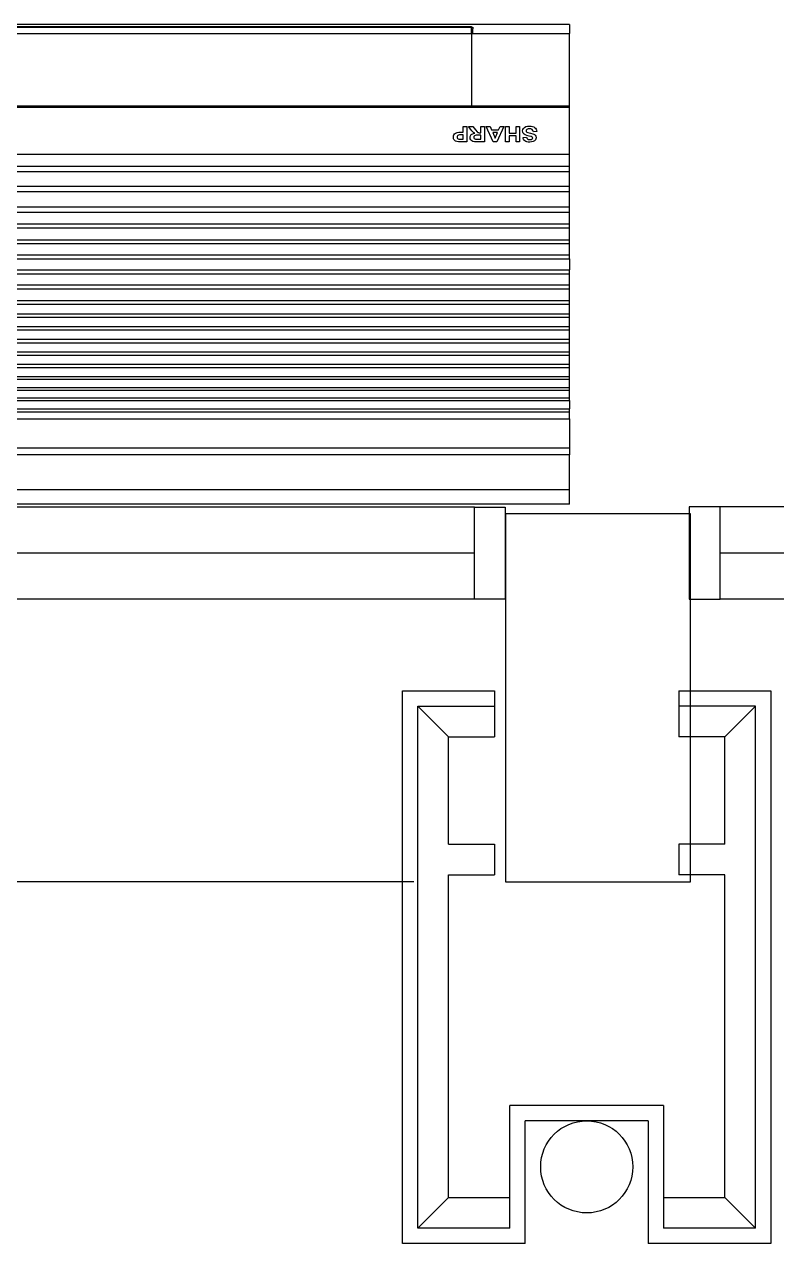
# Model space of a CAD drawing. Header units: inches. Extents: x -106706990 to 300603, y -86718466 to 1728185.
# Drawn here: x 142224 to 143449, y 18921 to 20906 of the extents above; entities that cross this region are included whole.
import ezdxf

# ---------------------------------------------------------------- set-up
doc = ezdxf.new("R2010")
doc.units = ezdxf.units.IN
doc.header["$MEASUREMENT"] = 0
for name, color, linetype in [('A-ARR', 4, 'Continuous'), ('A-COLUMN', 3, 'Continuous'), ('A-ELEV3', 9, 'Continuous'), ('A-NOTE', 2, 'Continuous'), ('A-PANEL', 13, 'Continuous'), ('A-RWDP', 4, 'Continuous'), ('A-WIN', 9, 'Continuous'), ('Edges', 7, 'Continuous')]:
    doc.layers.add(name, color=color, linetype=linetype)

# ---------------------------------------------------------------- blocks, each defined once
blk = doc.blocks.new('A$C75E66BF6')
at = {"layer": 'A-NOTE', "color": 8, "linetype": 'Continuous', "ltscale": 500}
for p, q in [((75, 825), (25, 875)), ((150, 875), (150, 825)), ((450, 875), (450, 825)), ((525, 825), (575, 875)), ((75, 650.3), (75, 825)), ((75, 825), (150, 825)), ((525, 825), (450, 825)), ((525, 650.3), (525, 825)), ((75, 650.3), (150, 650.3)), ((150, 650.3), (150, 600.3)), ((525, 650.3), (450, 650.3)), ((450, 650.3), (450, 600.3)), ((75, 75), (75, 600.3)), ((75, 600.3), (150, 600.3)), ((525, 600.3), (450, 600.3)), ((525, 75), (525, 600.3)), ((75, 75), (25, 25)), ((75, 75), (175, 75)), ((425, 75), (525, 75)), ((525, 75), (575, 25))]:
    blk.add_line(p, q, dxfattribs=at)
at = {"layer": 'A-PANEL', "color": 8}
for p, q in [((0, 0), (0, 900)), ((0, 900), (150, 900)), ((150, 900), (150, 875)), ((450, 900), (600, 900)), ((450, 900), (450, 875)), ((600, 900), (600, 0)), ((25, 875), (150, 875)), ((25, 25), (25, 875)), ((575, 875), (450, 875)), ((575, 25), (575, 875)), ((425, 225), (175, 225)), ((175, 25), (175, 225)), ((425, 225), (425, 25)), ((400, 200), (200, 200)), ((200, 0), (200, 200)), ((400, 200), (400, 0)), ((175, 25), (25, 25)), ((575, 25), (425, 25)), ((200, 0), (0, 0)), ((600, 0), (400, 0))]:
    blk.add_line(p, q, dxfattribs=at)
at = {"layer": 'A-RWDP', "color": 8}
blk.add_circle((300, 125), 75, dxfattribs=at)
blk = doc.blocks.new('A$C04C40081')
at = {"layer": 'A-WIN', "color": 8}
for p, q in [((850, 150), (50, 150)), ((850, 75), (50, 75)), ((850, 0), (50, 0))]:
    blk.add_line(p, q, dxfattribs=at)
at = {"layer": 'A-WIN', "color": 8, "linetype": 'Continuous'}
for points in [[(50, 150), (0, 150), (0, 0), (50, 0)], [(850, 150), (900, 150), (900, 0), (850, 0)]]:
    blk.add_lwpolyline(points, close=True, dxfattribs=at)
blk = doc.blocks.new('air con')
at = {"layer": 'Edges'}
for p, q in [((71.402, 41.898), (152.402, 41.898)), ((71.402, 41.898), (71.402, 41.095)), ((71.402, 41.095), (152.402, 41.095)), ((71.402, 41.095), (71.402, 39.122)), ((71.402, 39.122), (152.402, 39.122)), ((71.402, 38.724), (71.402, 39.122)), ((152.402, 38.724), (71.402, 38.724)), ((71.402, 37.092), (71.402, 38.724)), ((71.402, 37.092), (71.402, 36.701)), ((152.402, 37.092), (71.402, 37.092)), ((152.402, 36.701), (71.402, 36.701)), ((71.402, 36.701), (71.402, 36.542)), ((152.402, 36.542), (71.402, 36.542)), ((71.402, 36.078), (71.402, 36.542)), ((152.402, 36.078), (71.402, 36.078)), ((71.402, 36.078), (71.402, 35.914)), ((152.402, 35.914), (71.402, 35.914)), ((71.402, 35.914), (71.402, 35.493)), ((71.402, 35.493), (71.402, 35.34)), ((152.402, 35.493), (71.402, 35.493)), ((152.402, 35.34), (71.402, 35.34)), ((71.402, 35.34), (71.402, 34.877)), ((152.402, 34.877), (71.402, 34.877)), ((71.402, 34.877), (71.402, 34.709)), ((152.402, 34.709), (71.402, 34.709)), ((71.402, 34.709), (71.402, 34.207)), ((152.402, 34.207), (71.402, 34.207)), ((71.402, 34.207), (71.402, 34.022)), ((71.402, 34.022), (71.402, 33.51)), ((152.402, 34.022), (71.402, 34.022)), ((152.402, 33.51), (71.402, 33.51)), ((71.402, 33.51), (71.402, 33.335)), ((152.402, 33.335), (71.402, 33.335)), ((71.402, 33.335), (71.402, 32.826)), ((152.402, 32.826), (71.402, 32.826)), ((71.402, 32.826), (71.402, 32.625)), ((152.402, 32.625), (71.402, 32.625)), ((71.402, 32.625), (71.402, 32.098)), ((152.402, 32.098), (71.402, 32.098)), ((71.402, 32.098), (71.402, 31.911)), ((152.402, 31.911), (71.402, 31.911)), ((71.402, 31.911), (71.402, 31.378)), ((152.402, 31.378), (71.402, 31.378)), ((71.402, 31.378), (71.402, 31.189)), ((152.402, 31.189), (71.402, 31.189)), ((71.402, 31.189), (71.402, 30.654)), ((152.402, 30.654), (71.402, 30.654)), ((71.402, 30.654), (71.402, 30.439)), ((152.402, 30.439), (71.402, 30.439)), ((71.402, 30.439), (71.402, 29.791)), ((152.402, 29.791), (71.402, 29.791)), ((71.402, 29.791), (71.402, 29.562)), ((71.402, 29.562), (71.402, 28.935)), ((152.402, 29.562), (71.402, 29.562)), ((152.402, 28.935), (71.402, 28.935)), ((71.402, 28.935), (71.402, 28.714)), ((152.402, 28.714), (71.402, 28.714)), ((71.402, 28.092), (71.402, 28.714)), ((152.402, 28.092), (71.402, 28.092)), ((71.402, 28.092), (71.402, 27.871)), ((71.402, 27.871), (71.402, 27.226)), ((152.402, 27.871), (71.402, 27.871)), ((152.402, 27.226), (71.402, 27.226)), ((71.402, 27.226), (71.402, 27.024)), ((71.402, 27.024), (71.402, 26.349)), ((152.402, 27.024), (71.402, 27.024)), ((152.402, 26.349), (71.402, 26.349)), ((71.402, 26.349), (71.402, 26.117)), ((152.402, 26.117), (71.402, 26.117)), ((71.402, 26.117), (71.402, 25.469)), ((152.402, 25.469), (71.402, 25.469)), ((71.402, 25.469), (71.402, 25.162)), ((152.402, 25.162), (71.402, 25.162)), ((71.402, 25.162), (71.402, 24.304)), ((152.402, 24.304), (71.402, 24.304)), ((71.402, 24.304), (71.402, 24.002)), ((152.402, 24.002), (71.402, 24.002)), ((71.402, 24.002), (71.402, 23.184)), ((71.402, 23.184), (71.402, 22.883)), ((152.402, 23.184), (71.402, 23.184)), ((152.402, 22.883), (71.402, 22.883)), ((71.402, 22.883), (71.402, 22.213)), ((152.402, 22.213), (71.402, 22.213)), ((71.402, 22.213), (71.402, 19.568)), ((73.283, 21.282), (73.294, 21.346)), ((73.289, 21.232), (73.283, 21.282)), ((73.294, 21.346), (73.326, 21.406)), ((73.326, 21.406), (73.378, 21.457)), ((73.378, 21.457), (73.448, 21.494)), ((73.448, 21.494), (73.537, 21.517)), ((73.481, 21.324), (73.473, 21.293)), ((73.473, 21.293), (73.48, 21.265)), ((73.504, 21.347), (73.481, 21.324)), ((73.563, 21.371), (73.504, 21.347)), ((73.537, 21.517), (73.642, 21.525)), ((73.64, 21.379), (73.563, 21.371)), ((73.713, 21.372), (73.64, 21.379)), ((73.642, 21.525), (73.729, 21.52)), ((73.766, 21.35), (73.713, 21.372)), ((73.729, 21.52), (73.804, 21.507)), ((73.8, 21.311), (73.766, 21.35)), ((73.82, 21.253), (73.8, 21.311)), ((73.804, 21.507), (73.868, 21.484)), ((73.868, 21.484), (73.921, 21.453)), ((73.921, 21.453), (73.962, 21.414)), ((73.962, 21.414), (73.992, 21.369)), ((73.992, 21.369), (74.011, 21.318)), ((74.011, 21.318), (74.019, 21.261)), ((74.215, 20.639), (74.215, 21.51)), ((74.215, 21.51), (74.413, 21.51)), ((74.413, 21.51), (74.413, 21.167)), ((74.802, 21.167), (74.802, 21.51)), ((74.802, 21.51), (75.001, 21.51)), ((75.001, 21.51), (75.001, 20.639)), ((75.106, 20.639), (75.489, 21.51)), ((75.592, 21.306), (75.459, 20.983)), ((75.489, 21.51), (75.699, 21.51)), ((75.727, 20.983), (75.592, 21.306)), ((75.699, 21.51), (76.093, 20.639)), ((76.199, 20.639), (76.199, 21.51)), ((76.199, 21.51), (76.616, 21.51)), ((76.552, 21.362), (76.397, 21.362)), ((76.397, 21.362), (76.397, 21.141)), ((76.697, 21.359), (76.552, 21.362)), ((76.616, 21.51), (76.752, 21.504)), ((76.74, 21.347), (76.697, 21.359)), ((76.772, 21.325), (76.74, 21.347)), ((76.752, 21.504), (76.845, 21.486)), ((76.791, 21.294), (76.772, 21.325)), ((76.798, 21.254), (76.791, 21.294)), ((76.845, 21.486), (76.91, 21.454)), ((76.91, 21.454), (76.96, 21.403)), ((76.96, 21.403), (76.992, 21.338)), ((76.992, 21.338), (77.003, 21.266)), ((77.19, 20.639), (77.19, 21.51)), ((77.19, 21.51), (77.508, 21.51)), ((77.388, 21.362), (77.388, 21.115)), ((77.484, 21.362), (77.388, 21.362)), ((77.627, 21.356), (77.484, 21.362)), ((77.508, 21.51), (77.658, 21.506)), ((77.671, 21.343), (77.627, 21.356)), ((77.658, 21.506), (77.744, 21.497)), ((77.707, 21.318), (77.671, 21.343)), ((77.731, 21.283), (77.707, 21.318)), ((77.738, 21.239), (77.731, 21.283)), ((77.744, 21.497), (77.822, 21.465)), ((77.822, 21.465), (77.886, 21.411)), ((77.886, 21.411), (77.911, 21.376)), ((77.911, 21.376), (77.929, 21.336)), ((77.929, 21.336), (77.939, 21.291)), ((77.939, 21.291), (77.943, 21.242)), ((73.247, 20.922), (73.441, 20.939)), ((73.262, 20.853), (73.247, 20.922)), ((73.287, 20.793), (73.262, 20.853)), ((73.322, 20.742), (73.287, 20.793)), ((73.306, 21.186), (73.289, 21.232)), ((73.334, 21.144), (73.306, 21.186)), ((73.367, 20.7), (73.322, 20.742)), ((73.374, 21.106), (73.334, 21.144)), ((73.422, 20.666), (73.367, 20.7)), ((73.412, 21.082), (73.374, 21.106)), ((73.462, 21.059), (73.412, 21.082)), ((73.488, 20.642), (73.422, 20.666)), ((73.441, 20.939), (73.467, 20.864)), ((73.598, 21.02), (73.462, 21.059)), ((73.467, 20.864), (73.511, 20.812)), ((73.48, 21.265), (73.502, 21.241)), ((73.565, 20.628), (73.488, 20.642)), ((73.502, 21.241), (73.567, 21.212)), ((73.511, 20.812), (73.574, 20.782)), ((73.653, 20.623), (73.565, 20.628)), ((73.567, 21.212), (73.685, 21.182)), ((73.574, 20.782), (73.655, 20.772)), ((73.757, 20.982), (73.598, 21.02)), ((73.771, 20.631), (73.653, 20.623)), ((73.655, 20.772), (73.739, 20.781)), ((73.685, 21.182), (73.811, 21.152)), ((73.739, 20.781), (73.8, 20.808)), ((73.8, 20.965), (73.757, 20.982)), ((73.867, 20.655), (73.771, 20.631)), ((73.828, 20.944), (73.8, 20.965)), ((73.8, 20.808), (73.836, 20.847)), ((73.811, 21.152), (73.899, 21.12)), ((74.019, 21.261), (73.82, 21.253)), ((73.843, 20.92), (73.828, 20.944)), ((73.836, 20.847), (73.848, 20.892)), ((73.848, 20.892), (73.843, 20.92)), ((73.943, 20.695), (73.867, 20.655)), ((73.899, 21.12), (73.961, 21.081)), ((74, 20.752), (73.943, 20.695)), ((73.961, 21.081), (74.008, 21.031)), ((74.035, 20.82), (74, 20.752)), ((74.008, 21.031), (74.037, 20.968)), ((74.047, 20.892), (74.035, 20.82)), ((74.037, 20.968), (74.047, 20.892)), ((74.413, 20.639), (74.215, 20.639)), ((74.413, 21.167), (74.802, 21.167)), ((74.802, 21.02), (74.413, 21.02)), ((74.413, 21.02), (74.413, 20.639)), ((74.802, 20.639), (74.802, 21.02)), ((75.001, 20.639), (74.802, 20.639)), ((75.317, 20.639), (75.106, 20.639)), ((75.398, 20.837), (75.317, 20.639)), ((75.791, 20.837), (75.398, 20.837)), ((75.459, 20.983), (75.727, 20.983)), ((75.877, 20.639), (75.791, 20.837)), ((76.093, 20.639), (75.877, 20.639)), ((76.397, 20.639), (76.199, 20.639)), ((76.397, 21.141), (76.544, 21.141)), ((76.437, 21.002), (76.397, 21.002)), ((76.397, 21.002), (76.397, 20.639)), ((76.496, 21), (76.437, 21.002)), ((76.537, 20.993), (76.496, 21)), ((76.568, 20.979), (76.537, 20.993)), ((76.544, 21.141), (76.66, 21.144)), ((76.597, 20.956), (76.568, 20.979)), ((76.702, 20.828), (76.597, 20.956)), ((76.66, 21.144), (76.722, 21.152)), ((76.845, 20.639), (76.702, 20.828)), ((76.722, 21.152), (76.754, 21.167)), ((76.804, 21.034), (76.743, 21.023)), ((76.743, 21.023), (76.802, 20.988)), ((76.754, 21.167), (76.778, 21.189)), ((76.778, 21.189), (76.793, 21.218)), ((76.793, 21.218), (76.798, 21.254)), ((76.802, 20.988), (76.849, 20.95)), ((76.856, 21.052), (76.804, 21.034)), ((77.082, 20.639), (76.845, 20.639)), ((76.849, 20.95), (76.899, 20.895)), ((76.901, 21.075), (76.856, 21.052)), ((76.899, 20.895), (76.962, 20.809)), ((76.938, 21.104), (76.901, 21.075)), ((76.966, 21.138), (76.938, 21.104)), ((76.962, 20.809), (77.082, 20.639)), ((76.986, 21.176), (76.966, 21.138)), ((76.999, 21.219), (76.986, 21.176)), ((77.003, 21.266), (76.999, 21.219)), ((77.388, 20.639), (77.19, 20.639)), ((77.388, 21.115), (77.497, 21.115)), ((77.518, 20.967), (77.388, 20.967)), ((77.388, 20.967), (77.388, 20.639)), ((77.497, 21.115), (77.595, 21.119)), ((77.637, 20.97), (77.518, 20.967)), ((77.595, 21.119), (77.654, 21.129)), ((77.724, 20.98), (77.637, 20.97)), ((77.654, 21.129), (77.689, 21.146)), ((77.689, 21.146), (77.716, 21.172)), ((77.716, 21.172), (77.733, 21.203)), ((77.776, 20.995), (77.724, 20.98)), ((77.733, 21.203), (77.738, 21.239)), ((77.827, 21.021), (77.776, 20.995)), ((77.873, 21.058), (77.827, 21.021)), ((77.91, 21.107), (77.873, 21.058)), ((77.935, 21.168), (77.91, 21.107)), ((77.943, 21.242), (77.935, 21.168)), ((152.402, 19.568), (71.402, 19.568)), ((71.402, 19.568), (71.402, 19.493)), ((152.402, 19.493), (71.402, 19.493)), ((71.402, 19.493), (71.402, 15.42)), ((76.921, 15.42), (76.921, 19.493)), ((76.921, 18.47), (76.921, 18.812)), ((76.921, 18.133), (76.921, 18.47)), ((76.921, 17.803), (76.921, 18.133)), ((76.921, 17.48), (76.921, 17.803)), ((76.921, 17.163), (76.921, 17.48)), ((76.921, 16.853), (76.921, 17.163)), ((76.921, 16.551), (76.921, 16.853)), ((76.921, 16.256), (76.921, 16.551)), ((76.921, 15.969), (76.921, 16.256)), ((76.921, 15.69), (76.921, 15.969)), ((76.855, 15.42), (71.402, 15.42)), ((71.402, 14.898), (71.402, 15.42)), ((76.921, 15.42), (76.855, 15.42)), ((76.855, 15.42), (76.855, 15.142)), ((76.921, 15.142), (76.855, 15.142)), ((76.855, 15.051), (76.855, 15.142)), ((76.921, 15.42), (76.921, 15.69)), ((76.921, 15.42), (76.921, 15.142)), ((146.421, 15.42), (76.921, 15.42)), ((76.921, 15.142), (76.921, 15.051)), ((71.402, 14.898), (152.402, 14.898)), ((76.921, 15.051), (76.855, 15.051)), ((146.421, 15.051), (76.921, 15.051)), ((76.921, 15.051), (76.921, 15.012)), ((146.421, 15.012), (76.921, 15.012))]:
    blk.add_line(p, q, dxfattribs=at)

msp = doc.modelspace()

# ---------------------------------------------------------------- linework, layer by layer
at = {"layer": 'A-COLUMN', "color": 8}
msp.add_lwpolyline([(143307.8, 19509.7), (143007.8, 19509.7), (143007.8, 20109.7), (143307.8, 20109.7)], close=True, dxfattribs=at)
at = {"layer": 'A-ELEV3', "color": 8}
msp.add_line((142857.8, 19510), (138957.8, 19510), dxfattribs=at)

# ---------------------------------------------------------------- block references
at = {"xscale": 28.92590521224616, "yscale": 28.92590521224616, "zscale": 28.92590521224616, "rotation": 180}
msp.add_blockref('air con', (145176.8, 21337), dxfattribs=at)
at = {"layer": 'A-ARR', "color": 8}
msp.add_blockref('A$C75E66BF6', (142839.4, 18921), dxfattribs=at)
at = {"layer": 'A-WIN', "color": 8}
for p in [(142106.4, 19970), (143306.4, 19970.3)]:
    msp.add_blockref('A$C04C40081', p, dxfattribs=at)

doc.saveas('drawing.dxf')
